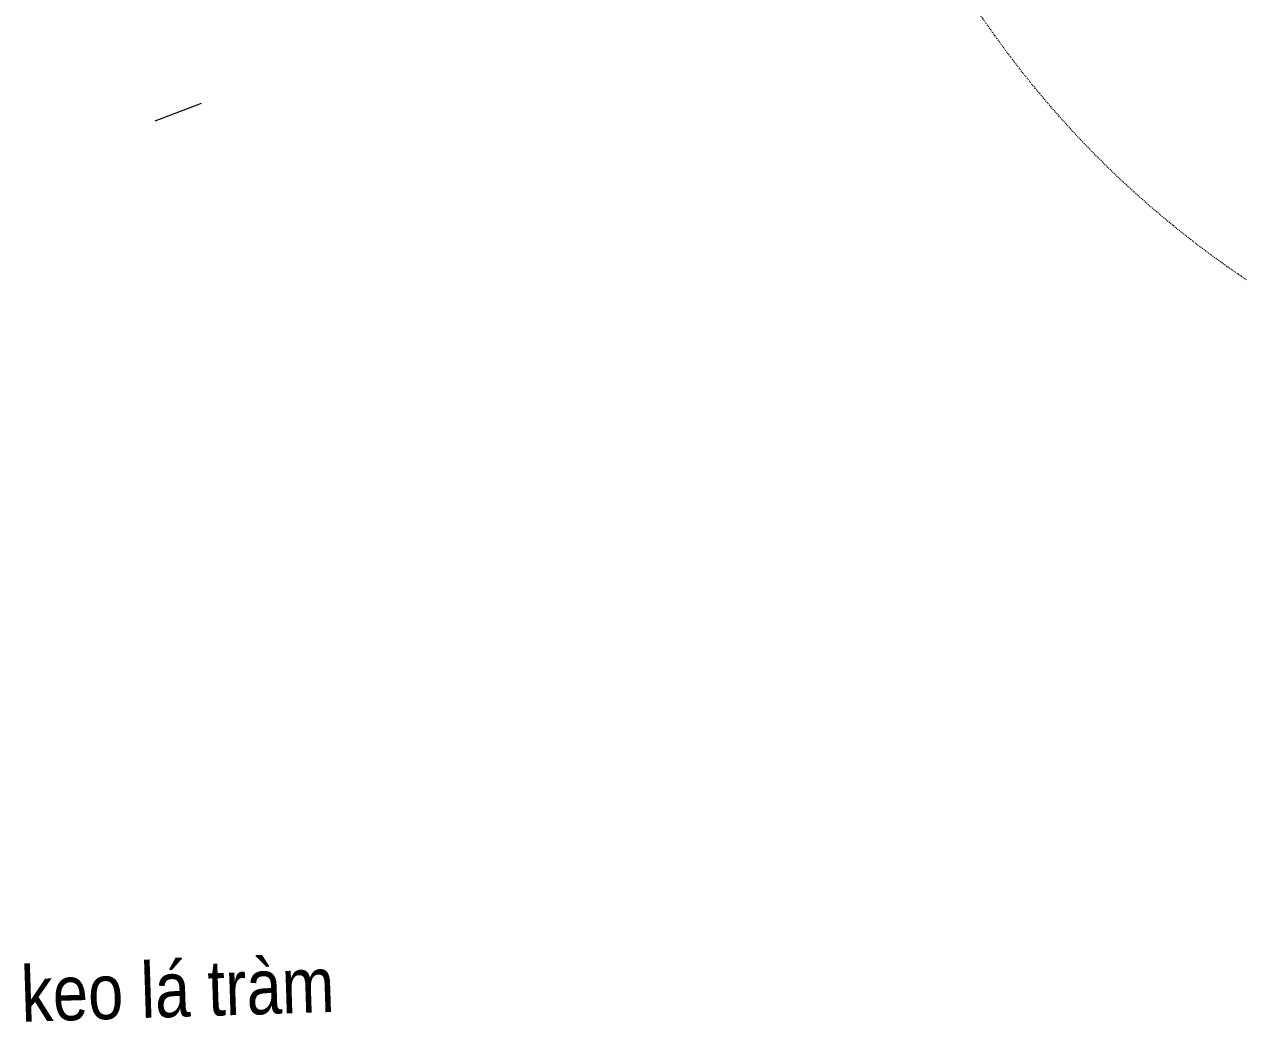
# Model space of a CAD drawing. Header units: metres. Extents: x 0 to 551036, y 0 to 1845929.
# Drawn here: x 545324.2 to 545455.9, y 1843528.8 to 1843637 of the extents above; entities that cross this region are included whole.
import ezdxf

# ---------------------------------------------------------------- set-up
doc = ezdxf.new("R2010")
doc.units = ezdxf.units.M
doc.header["$MEASUREMENT"] = 0
doc.linetypes.add('Anordnung Grundriss$0$GESTRICHELT', pattern=[0.75, 0.5, -0.25])
doc.layers.get('Defpoints').update_dxf_attribs({"lineweight": 0})
for name, color, linetype, lineweight in [('BD HH1 KEM TMB$0$ghichuthuyetminh', 7, 'Continuous', 0), ('Level 2', 7, 'Continuous', 0), ('Level 4', 7, 'Continuous', 0), ('Đường', 7, 'Continuous', 0)]:
    doc.layers.add(name, color=color, linetype=linetype, lineweight=lineweight)
doc.styles.add('BD HH1 KEM TMB$0$ghichuduongdien', font='', dxfattribs={"height": 6})
doc.styles.get('BD HH1 KEM TMB$0$ghichuduongdien').set_extended_font_data('.VnArial Narrow')

# ---------------------------------------------------------------- blocks, each defined once
blk = doc.blocks.new('TB')
at = {"layer": 'Level 2', "color": 4, "lineweight": 13}
for p, q in [((-1.2, -25.7), (1.2, 25.7)), ((-24.6, 1.1), (24.6, -1.1))]:
    blk.add_line(p, q, dxfattribs=at)
at = {"layer": 'Level 2', "color": 1, "lineweight": 13}
blk.add_circle((0, 0), 13.5, dxfattribs=at)
at = {"layer": 'Level 4', "color": 1, "lineweight": 13, "flags": 128}
for points in [[(-104.2, 82.6), (155.3, 740.6), (-38, 82.1)], [(-13.8, 71.5), (82.1, -2.6)], [(-131.5, 19.3), (-432.9, -620.6), (-85.8, -28.6)], [(-61.6, -38.9), (58.1, -58)]]:
    blk.add_lwpolyline(points, dxfattribs=at)
at = {"layer": 'Level 4', "color": 2, "linetype": 'Anordnung Grundriss$0$GESTRICHELT', "lineweight": 13, "ltscale": 0.2}
blk.add_circle((0, 0), 1057.3, dxfattribs=at)
at = {"layer": 'Level 4', "color": 1, "lineweight": 13}
for radius in [125, 105]:
    blk.add_circle((0, 0), radius, dxfattribs=at)
for centre, radius, start, end in [((-72.2, -68.1), 154, 77.1765, 114.8722), ((-43.3, 37), 45.4, 49.5307, 83.3267), ((-131.6, 56.9), 15.7, 109.7536, 203.5071), ((0.1, 99.2), 154, 198.3885, 236.0841), ((56.6, -24.5), 33.6, 272.6116, 40.6491), ((-56.6, 6.1), 45.4, 229.934, 263.7299)]:
    blk.add_arc(centre, radius, start, end, dxfattribs=at)

msp = doc.modelspace()

# ---------------------------------------------------------------- linework, layer by layer
at = {"layer": 'Defpoints', "flags": 128}
msp.add_lwpolyline([(545338.40842, 1843626.49944), (545343.42159, 1843628.4264)], dxfattribs=at)

# ---------------------------------------------------------------- block references
at = {"layer": 'Đường', "lineweight": 13, "xscale": 0.1, "yscale": 0.1, "zscale": 0.1, "rotation": 286.2264331696364}
msp.add_blockref('TB', (545515.5431, 1843697.156), dxfattribs=at)

# ---------------------------------------------------------------- texts
at = {"layer": 'BD HH1 KEM TMB$0$ghichuthuyetminh', "linetype": 'ByBlock', "style": 'BD HH1 KEM TMB$0$ghichuduongdien'}
msp.add_text('keo l¸ trµm', height=6, rotation=1.8202087, dxfattribs=at).set_placement((545323.95311, 1843528.79857))

doc.saveas('drawing.dxf')
